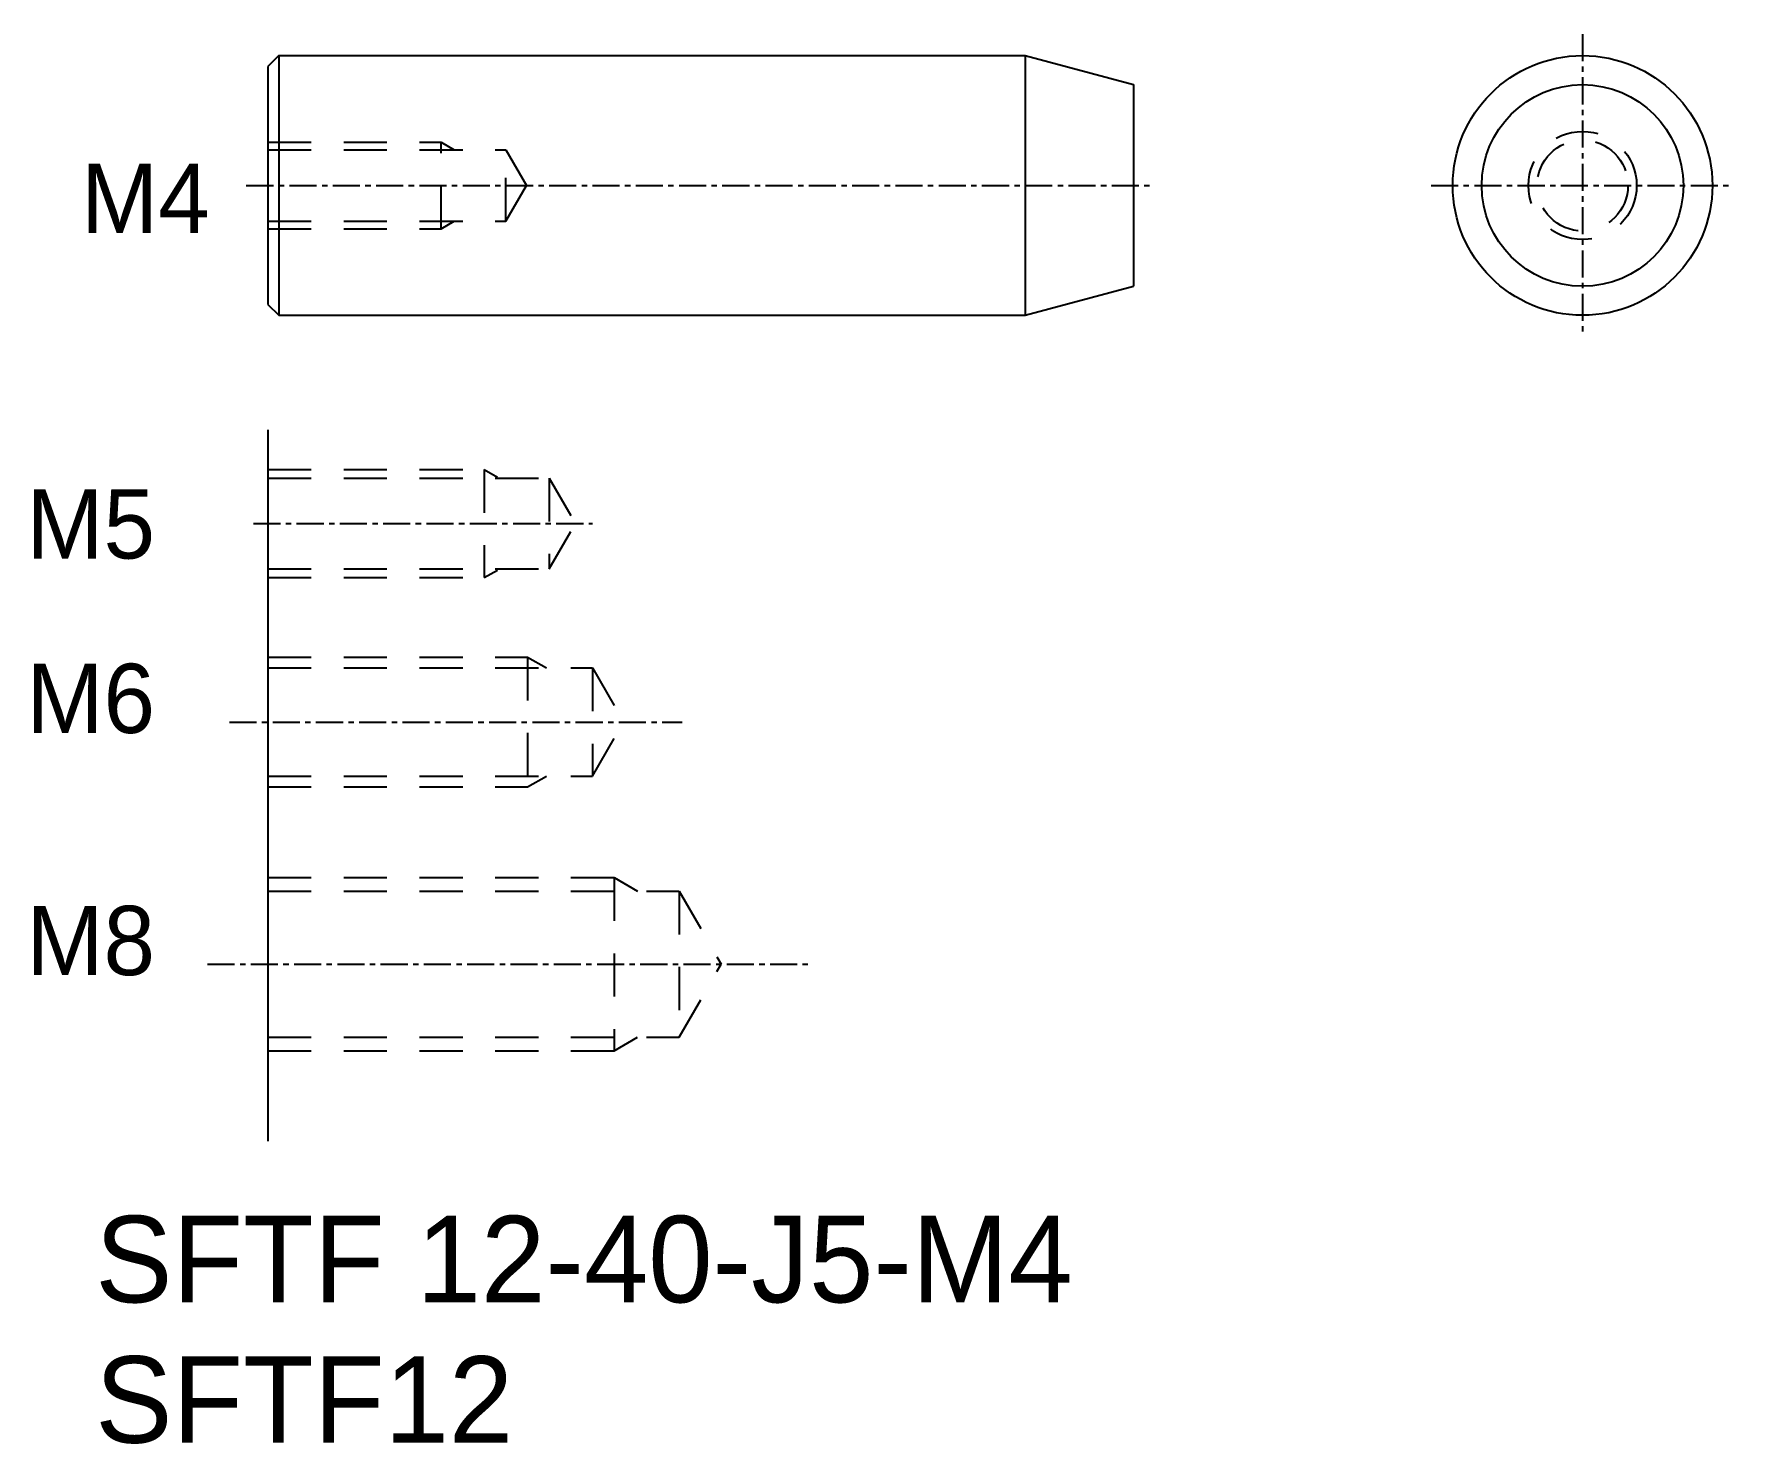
# Model space of a CAD drawing. Extents: x 268 to 346.6, y 50.6 to 115.7.
import ezdxf

# ---------------------------------------------------------------- set-up
doc = ezdxf.new("R2010")
doc.units = 0
doc.linetypes.add('CENTER', pattern=[2, 1.25, -0.25, 0.25, -0.25])
doc.linetypes.add('DASHED', pattern=[3.5, 2, -1.5])
doc.layers.get('0').update_dxf_attribs({"linetype": 'CONTINUOUS'})
doc.layers.add('CENTER', color=1, linetype='CENTER')

msp = doc.modelspace()

# ---------------------------------------------------------------- linework, layer by layer
at = {"color": 7, "linetype": 'CONTINUOUS'}
for p, q in [((279.312, 114.709), (278.812, 114.209)), ((278.812, 114.209), (278.812, 103.209)), ((279.312, 114.709), (313.812, 114.709)), ((279.312, 114.709), (279.312, 102.709)), ((313.812, 114.709), (313.812, 102.709)), ((313.812, 114.709), (318.812, 113.37)), ((318.812, 113.37), (318.812, 104.049)), ((313.812, 102.709), (318.812, 104.049)), ((278.812, 103.209), (279.312, 102.709)), ((279.312, 102.709), (313.812, 102.709)), ((278.812, 97.42), (278.812, 64.547))]:
    msp.add_line(p, q, dxfattribs=at)
msp.add_line((318.812, 111.459), (318.812, 111.459))
at = {"color": 3, "linetype": 'DASHED'}
for p, q in [((278.812, 110.709), (286.812, 110.709)), ((278.812, 110.359), (289.812, 110.359)), ((286.812, 106.709), (286.812, 110.709)), ((286.812, 110.709), (287.418, 110.359)), ((289.812, 107.059), (289.812, 110.359)), ((289.812, 110.359), (290.765, 108.709)), ((289.812, 107.059), (290.765, 108.709)), ((278.812, 107.059), (289.812, 107.059)), ((286.812, 106.709), (287.418, 107.059)), ((278.812, 106.709), (286.812, 106.709)), ((278.812, 95.587), (288.812, 95.587)), ((278.812, 95.187), (291.812, 95.187)), ((288.812, 95.587), (288.812, 90.587)), ((288.812, 95.587), (289.418, 95.237)), ((291.812, 95.187), (293.025, 93.087)), ((291.812, 95.187), (291.812, 90.987)), ((291.812, 90.987), (293.025, 93.087)), ((278.812, 90.987), (291.812, 90.987)), ((278.812, 90.587), (288.812, 90.587)), ((288.812, 90.587), (289.418, 90.937)), ((278.812, 86.914), (290.812, 86.914)), ((290.812, 86.914), (290.812, 80.914)), ((290.812, 86.914), (291.678, 86.414)), ((278.812, 86.414), (293.812, 86.414)), ((293.812, 86.414), (293.812, 81.414)), ((293.812, 86.414), (295.256, 83.914)), ((293.812, 81.414), (295.256, 83.914)), ((278.812, 81.414), (293.812, 81.414)), ((290.812, 80.914), (291.678, 81.414)), ((278.812, 80.914), (290.812, 80.914)), ((278.812, 76.724), (294.812, 76.724)), ((294.812, 76.724), (294.812, 68.724)), ((294.812, 76.724), (295.895, 76.099)), ((278.812, 76.099), (297.812, 76.099)), ((297.812, 76.099), (299.761, 72.724)), ((297.812, 76.099), (297.812, 69.349)), ((297.812, 69.349), (299.761, 72.724)), ((278.812, 69.349), (297.812, 69.349)), ((294.812, 68.724), (295.895, 69.349)), ((278.812, 68.724), (294.812, 68.724))]:
    msp.add_line(p, q, dxfattribs=at)
at = {"color": 7, "linetype": 'CONTINUOUS'}
for radius in [6, 4.66]:
    msp.add_circle((339.569, 108.709), radius, dxfattribs=at)
at = {"color": 3, "linetype": 'DASHED'}
for radius in [2.5, 2.1]:
    msp.add_circle((339.569, 108.709), radius, dxfattribs=at)
at = {"layer": 'CENTER', "linetype": 'CENTER'}
for p, q in [((339.569, 115.709), (339.569, 101.709)), ((277.812, 108.709), (319.812, 108.709)), ((332.569, 108.709), (346.569, 108.709)), ((278.138, 93.087), (293.814, 93.087)), ((277.032, 83.914), (297.961, 83.914)), ((276.021, 72.724), (303.926, 72.724))]:
    msp.add_line(p, q, dxfattribs=at)

# ---------------------------------------------------------------- texts
at = {"color": 7, "linetype": 'CONTINUOUS'}
for s, height, p in [('M4', 3.2, (270.17, 106.513)), ('M5', 3.2, (267.648, 91.47)), ('M6', 3.2, (267.648, 83.409)), ('M8', 3.2, (267.648, 72.219)), ('SFTF 12-40-J5-M4', 4, (270.828, 57.097)), ('SFTF12', 4, (270.828, 50.608))]:
    msp.add_text(s, height=height, dxfattribs=at).set_placement(p)

doc.saveas('drawing.dxf')
